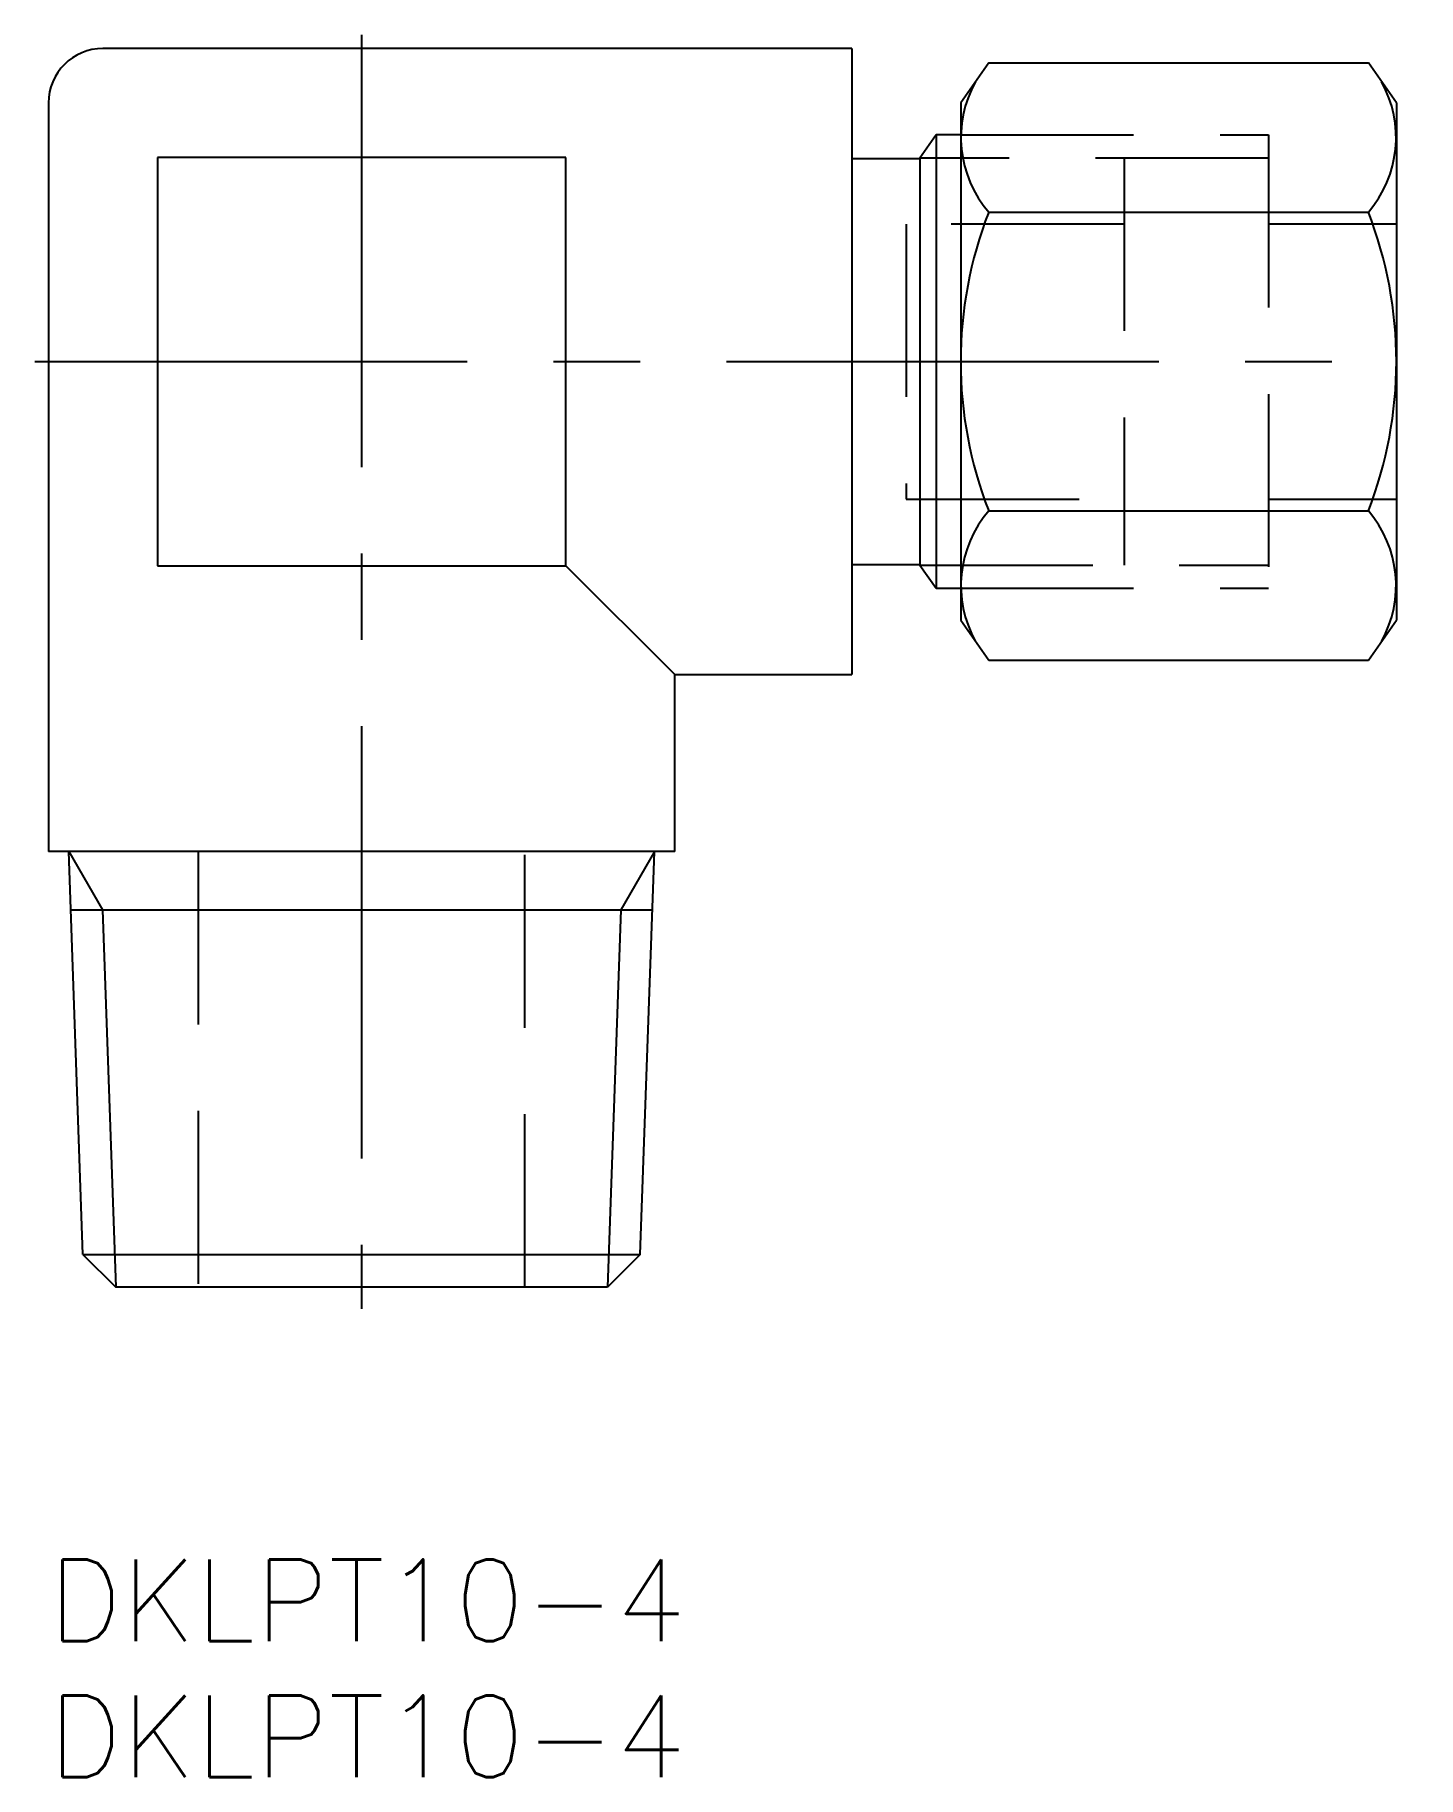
# Model space of a CAD drawing. Extents: x -0.5 to 50.3, y -8 to 56.
import ezdxf

# ---------------------------------------------------------------- set-up
doc = ezdxf.new("R2010")
doc.units = 0
doc.header["$LTSCALE"] = 0.5
doc.linetypes.add('CENTER', pattern=[50.8, 31.75, -6.35, 6.35, -6.35])
doc.linetypes.add('DASHED', pattern=[19.05, 12.7, -6.35])
for name, color, linetype in [('MSM_CENTER', 1, 'CENTER'), ('MSM_CONTINUOUS', 7, 'CONTINUOUS'), ('MSM_DASHED', 4, 'DASHED'), ('MSM_NARROW', 5, 'CONTINUOUS'), ('MSM_PART_NUMBER', 7, 'CONTINUOUS')]:
    doc.layers.add(name, color=color, linetype=linetype)
doc.styles.get("Standard").update_dxf_attribs({"font": 'txt.shx', "height": 1.5, "bigfont": 'bigfont.shx'})

# ---------------------------------------------------------------- blocks, each defined once
blk = doc.blocks.new('*U13')
at = {"layer": 'MSM_PART_NUMBER'}
blk.add_text('DKLPT10-4', height=3, dxfattribs=at).set_placement((0, -3))
blk = doc.blocks.new('*U14')
at = {"layer": 'MSM_PART_NUMBER'}
blk.add_text('DKLPT10-4', height=3, dxfattribs=at).set_placement((0, -8))

msp = doc.modelspace()

# ---------------------------------------------------------------- linework, layer by layer
at = {"layer": 'MSM_CENTER'}
for p, q in [((11.5, 56), (11.5, 9.2)), ((-0.5, 44), (50.3, 44))]:
    msp.add_line(p, q, dxfattribs=at)
at = {"layer": 'MSM_CONTINUOUS'}
for p, q in [((29.5, 55.5), (2, 55.5)), ((29.5, 55.5), (29.5, 32.5)), ((34.529, 54.97), (33.5, 53.5)), ((34.529, 54.97), (48.471, 54.97)), ((49.5, 53.5), (48.471, 54.97)), ((0, 53.5), (0, 26)), ((33.5, 53.5), (33.5, 34.5)), ((49.5, 53.5), (49.5, 34.5)), ((32.599, 52.331), (32, 51.475)), ((33.5, 52.331), (32.599, 52.331)), ((32.599, 52.331), (32.599, 35.669)), ((4, 51.5), (4, 36.5)), ((19, 51.5), (4, 51.5)), ((19, 36.5), (19, 51.5)), ((32, 51.45), (29.5, 51.45)), ((32, 51.475), (32, 36.525)), ((34.529, 49.485), (48.471, 49.485)), ((34.529, 38.515), (48.471, 38.515)), ((4, 36.5), (19, 36.5)), ((19, 36.5), (23, 32.5)), ((29.5, 36.55), (32, 36.55)), ((32, 36.525), (32.599, 35.669)), ((32.599, 35.669), (33.5, 35.669)), ((33.5, 34.5), (34.529, 33.03)), ((48.471, 33.03), (49.5, 34.5)), ((34.529, 33.03), (48.471, 33.03)), ((23, 26), (23, 32.5)), ((23, 32.5), (29.5, 32.5)), ((23, 26), (0, 26)), ((1.265, 11.204), (0.749, 26)), ((21.735, 11.204), (22.251, 26)), ((0.824, 23.858), (22.176, 23.858)), ((1.265, 11.204), (21.735, 11.204)), ((1.265, 11.204), (2.469, 10)), ((21.735, 11.204), (20.531, 10)), ((20.531, 10), (2.469, 10))]:
    msp.add_line(p, q, dxfattribs=at)
for centre, radius, start, end in [((2, 53.5), 2, 90, 180), ((37.71, 52.227), 4.2, 150.76819, 220.76819), ((45.29, 52.227), 4.2, 319.23181, 29.23181), ((48.631, 44), 15.131, 158.7474, 201.2526), ((34.369, 44), 15.131, 338.7474, 21.2526), ((37.71, 35.773), 4.2, 139.23181, 209.23181), ((45.29, 35.773), 4.2, 330.76819, 40.76819)]:
    msp.add_arc(centre, radius, start, end, dxfattribs=at)
at = {"layer": 'MSM_DASHED'}
for p, q in [((33.5, 52.331), (44.8, 52.331)), ((44.8, 52.331), (44.8, 35.669)), ((44.8, 51.475), (32, 51.475)), ((39.5, 51.475), (39.5, 36.525)), ((31.5, 49.05), (31.5, 38.95)), ((39.5, 49.05), (31.5, 49.05)), ((49.5, 49.05), (44.8, 49.05)), ((31.5, 38.95), (39.5, 38.95)), ((44.8, 38.95), (49.5, 38.95)), ((32, 36.525), (44.8, 36.525)), ((33.5, 35.669), (44.8, 35.669)), ((5.5, 26), (5.5, 10)), ((17.5, 10), (17.5, 26))]:
    msp.add_line(p, q, dxfattribs=at)
at = {"layer": 'MSM_NARROW'}
for p, q in [((0.749, 26), (1.986, 23.858)), ((22.251, 26), (21.014, 23.858)), ((1.986, 23.858), (2.469, 10)), ((21.014, 23.858), (20.531, 10))]:
    msp.add_line(p, q, dxfattribs=at)

# ---------------------------------------------------------------- block references
at = {"layer": 'MSM_CONTINUOUS'}
for name in ['*U13', '*U14']:
    msp.add_blockref(name, (0, 0), dxfattribs=at)

doc.saveas('drawing.dxf')
